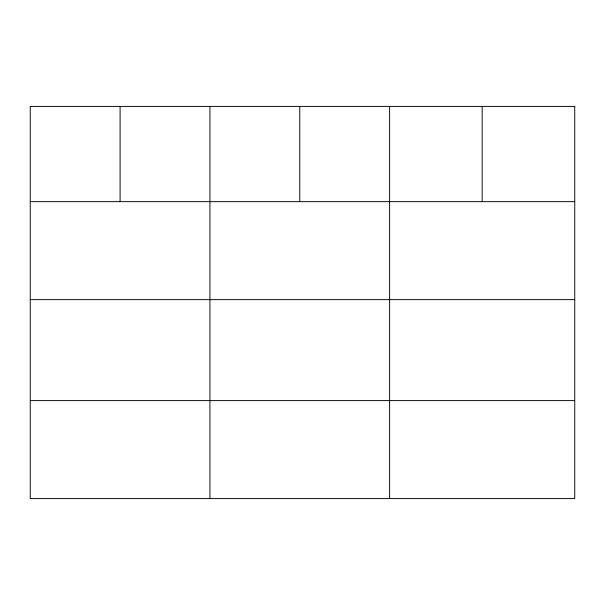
<?xml version="1.0" encoding="UTF-8"?>
<svg xmlns="http://www.w3.org/2000/svg" width="605" height="605" viewBox="0 0 605 605"><rect width="100%" height="100%" fill="white"/><g stroke="black" fill="none" stroke-linecap="round" stroke-linejoin="round"><path stroke-width="0.91" d="M30.25 201.646L574.75 201.646M30.25 299.634L574.75 299.634M30.25 400.601L574.75 400.601M482.185 106.412L482.185 201.646M389.62 106.412L389.62 498.588M299.777 106.412L299.777 201.646M209.935 106.412L209.935 498.588M120.093 106.412L120.093 201.646M574.75 106.412L30.25 106.412L30.25 498.588L574.75 498.588L574.75 106.412"/></g></svg>
